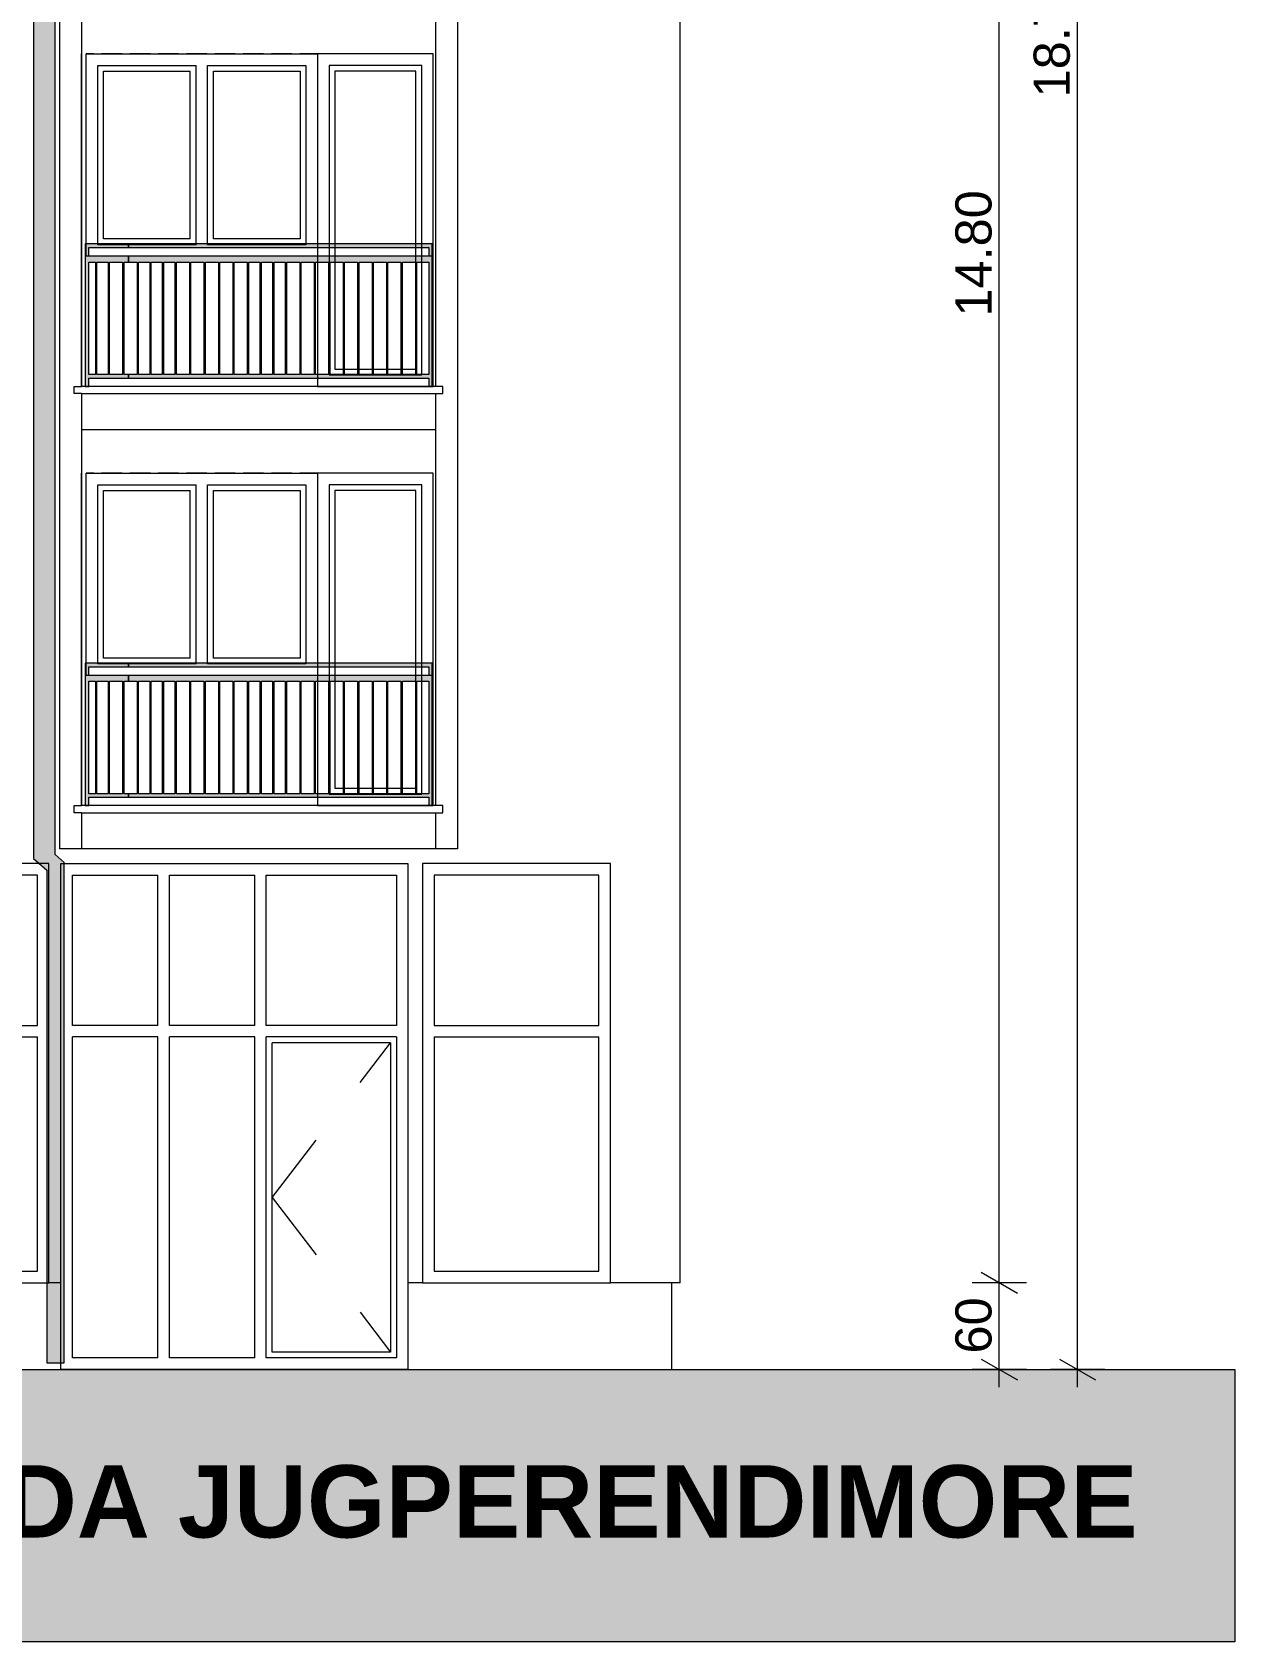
# Model space of a CAD drawing. Header units: millimetres. Extents: x 2791058 to 2855058, y -67651 to -18651.
# Drawn here: x 2831886 to 2840202, y -41406 to -30272 of the extents above; entities that cross this region are included whole.
import ezdxf

# ---------------------------------------------------------------- set-up
doc = ezdxf.new("R2010")
doc.units = ezdxf.units.MM
doc.header["$MEASUREMENT"] = 0
doc.linetypes.add('Hidden Line', pattern=[195.611112, 141.111112, -54.5])
doc.linetypes.add('thk_line_type', pattern=[1000, 500, -500])
for name, color, linetype, lineweight in [('2D Drafting - General_Pen_No__1', 7, 'Continuous', 0), ('Annotation - Text_Pen_No__1', 7, 'Continuous', 0), ('Dimensioning - General_Pen_No__1', 7, 'Continuous', 0), ('Exterior walls_Pen_No__1', 7, 'Continuous', 0), ('Lines_Pen_No__20', 1, 'Continuous', 0), ('Lines_Pen_No__60', 230, 'Continuous', 0), ('Shell - Roof_Pen_No__21', 7, 'Continuous', 0)]:
    doc.layers.add(name, color=color, linetype=linetype, lineweight=lineweight)
doc.layers.add('2D Drafting - General_Pen_No__61', color=7, linetype='Continuous', lineweight=0, true_color=0x6a6a6a)
doc.layers.add('Structural - Bearing_Pen_No__61', color=7, linetype='Continuous', lineweight=0, true_color=0x6a6a6a)
doc.layers.add('Dimensioning - General', color=7, linetype='Continuous')
doc.layers.add('Exterior walls', color=7, linetype='Continuous')
doc.styles.add('GENERATED_STYLE_1', font='')
doc.styles.add('GENERATED_STYLE_3', font='')
doc.styles.get('GENERATED_STYLE_1').set_extended_font_data('Arial')
doc.styles.get('GENERATED_STYLE_3').set_extended_font_data('Arial', bold=True)
doc.dimstyles.new('GENERATED_STYLE__1', dxfattribs={"dimtxt": 250, "dimasz": 190, "dimexe": 0.18, "dimexo": 3, "dimgap": 0.09, "dimtad": 1, "dimlfac": 0.001, "dimzin": 0, "dimdsep": 46, "dimtxsty": 'GENERATED_STYLE_1', "dimblk": 'ARROWHEAD_2', "dimblk1": 'ARROWHEAD_2', "dimblk2": 'ARROWHEAD_2', "dimcen": 0.09, "dimclrd": 7, "dimclre": 7, "dimclrt": 7, "dimadec": 0, "dimazin": 0, "dimtfac": 1, "dimtdec": 4, "dimtmove": 0, "dimatfit": 3, "dimfxl": 1, "dimtolj": 1, "dimtzin": 0, "dimarcsym": 0})

# ---------------------------------------------------------------- blocks, each defined once
blk = doc.blocks.new('Wall_4', base_point=(2831970, -24372))
at = {"layer": 'Exterior walls', "linetype": 'Continuous', "lineweight": 0}
blk.add_hatch(color=255, dxfattribs=at).paths.add_polyline_path([(2831895, -24372), (2831895, -35987), (2832045, -35960), (2832045, -24372)])
at = {"layer": 'Exterior walls_Pen_No__1', "color": 7, "linetype": 'Continuous', "lineweight": 0, "flags": 128}
for points in [[(2831895, -24372), (2831895, -35987)], [(2832045, -24372), (2831895, -24372)], [(2832045, -35960), (2832045, -24372)]]:
    blk.add_lwpolyline(points, dxfattribs=at)
blk = doc.blocks.new('*D23', base_point=(2247654, -76425))
at = {"layer": 'Dimensioning - General_Pen_No__1', "color": 7, "linetype": 'Continuous', "lineweight": 0}
for p, q in [((2838448, -38850), (2838698, -38994)), ((2838761, -38922), (2838386, -38922)), ((2838573, -39522), (2838573, -38922)), ((2838761, -39522), (2838386, -39522)), ((2838448, -39450), (2838698, -39594)), ((2838573, -39644), (2838573, -39522))]:
    blk.add_line(p, q, dxfattribs=at)
at = {"layer": 'Dimensioning - General_Pen_No__1', "color": 7, "lineweight": 0, "insert": (2838523, -39412), "char_height": 250, "attachment_point": 7, "rotation": 90, "style": 'GENERATED_STYLE_1'}
blk.add_mtext('\\A1;{\\pql;\\fArial|b0|i0|c0|p34;60}', dxfattribs=at)
blk = doc.blocks.new('ARROWHEAD_2')
at = {"color": 0, "linetype": 'Continuous', "lineweight": 0}
for p, q in [((-0.378, -0.655), (0.378, 0.655)), ((0, 0), (-1, 0))]:
    blk.add_line(p, q, dxfattribs=at)
blk = doc.blocks.new('*D24', base_point=(2247654, -76425))
at = {"layer": 'Dimensioning - General_Pen_No__1', "color": 7, "linetype": 'Continuous', "lineweight": 0}
for p, q in [((2838448, -24250), (2838698, -24394)), ((2838761, -24322), (2838386, -24322)), ((2838573, -38922), (2838573, -24322)), ((2838448, -38850), (2838698, -38994)), ((2838761, -38922), (2838386, -38922))]:
    blk.add_line(p, q, dxfattribs=at)
at = {"layer": 'Dimensioning - General_Pen_No__1', "color": 7, "lineweight": 0, "char_height": 250, "attachment_point": 7, "rotation": 90, "style": 'GENERATED_STYLE_1'}
for s, insert in [('\\A1;{\\pql;\\fArial|b0|i0|c0|p34;50}', (2838523, -24774)), ('\\A1;{\\pql;\\fArial|b0|i0|c0|p34;14.80}', (2838523, -32239))]:
    blk.add_mtext(s, dxfattribs=dict(at, insert=insert))
blk = doc.blocks.new('*D27', base_point=(2247654, -76425))
at = {"layer": 'Dimensioning - General_Pen_No__1', "color": 7, "linetype": 'Continuous', "lineweight": 0}
for p, q in [((2839239, -21142), (2838989, -20997)), ((2839114, -21070), (2839114, -20947)), ((2839302, -21070), (2838927, -21070)), ((2839114, -39522), (2839114, -21070)), ((2839302, -39522), (2838927, -39522)), ((2838989, -39450), (2839239, -39594)), ((2839114, -39644), (2839114, -39522))]:
    blk.add_line(p, q, dxfattribs=at)
at = {"layer": 'Dimensioning - General_Pen_No__1', "color": 7, "lineweight": 0, "insert": (2839064, -30723), "char_height": 250, "attachment_point": 7, "rotation": 90, "style": 'GENERATED_STYLE_1'}
blk.add_mtext('\\A1;{\\pql;\\fArial|b0|i0|c0|p34;18.70}', dxfattribs=at)
blk = doc.blocks.new('Wall_11', base_point=(2832047, -39476))
at = {"layer": 'Exterior walls', "linetype": 'Continuous', "lineweight": 0}
blk.add_hatch(color=255, dxfattribs=at).paths.add_polyline_path([(2832107, -39476), (2832107, -36016), (2831987, -36069), (2831987, -39476)])
at = {"layer": 'Exterior walls_Pen_No__1', "color": 7, "linetype": 'Continuous', "lineweight": 0, "flags": 128}
for points in [[(2831987, -36069), (2831987, -39476)], [(2832107, -39476), (2832107, -36016)], [(2831987, -39476), (2832107, -39476)]]:
    blk.add_lwpolyline(points, dxfattribs=at)
blk = doc.blocks.new('Wall_12', base_point=(2832047, -36043))
at = {"layer": 'Exterior walls', "linetype": 'Continuous', "lineweight": 0}
blk.add_hatch(color=255, dxfattribs=at).paths.add_polyline_path([(2832107, -36016), (2832045, -35960), (2831895, -35987), (2831987, -36069)])
at = {"layer": 'Exterior walls_Pen_No__1', "color": 7, "linetype": 'Continuous', "lineweight": 0, "flags": 128}
for points in [[(2832107, -36016), (2832045, -35960)], [(2831895, -35987), (2831987, -36069)]]:
    blk.add_lwpolyline(points, dxfattribs=at)

msp = doc.modelspace()

# ---------------------------------------------------------------- hatches: boundary and pattern name
at = {"layer": '2D Drafting - General_Pen_No__61', "linetype": 'Continuous', "lineweight": 0, "true_color": 0x6a6a6a}
msp.add_hatch(color=251, dxfattribs=at).paths.add_polyline_path([(2799992.964, -39522.015), (2840201.628, -39522.015), (2840201.628, -41406.171), (2799992.964, -41406.171)])
at = {"layer": 'Structural - Bearing_Pen_No__61', "linetype": 'Continuous', "lineweight": 0, "true_color": 0x6a6a6a}
h = msp.add_hatch(color=251, dxfattribs=at)
h.paths.add_polyline_path([(2832252.754, -31736.789), (2832252.754, -32722.015), (2832276.754, -32722.015), (2832276.754, -32664.515), (2832552.754, -32664.515), (2832552.754, -32639.515), (2832520.754, -32639.515), (2832520.754, -31862.015), (2832552.754, -31862.015), (2832552.754, -31822.015), (2832276.754, -31822.015), (2832276.754, -31762.015), (2832552.754, -31762.015), (2832552.754, -31736.789), (2832276.754, -31736.789)])
h.paths.add_polyline_path([(2832276.754, -31862.015), (2832323.254, -31862.015), (2832323.254, -32639.515), (2832276.754, -32639.515)], flags=0)
h.paths.add_polyline_path([(2832333.254, -31862.015), (2832410.754, -31862.015), (2832410.753, -32639.515), (2832333.254, -32639.515)], flags=0)
h.paths.add_polyline_path([(2832420.754, -31862.015), (2832510.754, -31862.015), (2832510.754, -32639.515), (2832420.754, -32639.515)], flags=0)
h = msp.add_hatch(color=251, dxfattribs=at)
h.paths.add_polyline_path([(2832552.754, -32664.515), (2834628.754, -32664.515), (2834628.754, -32722.015), (2834652.754, -32722.015), (2834652.754, -31736.789), (2834628.754, -31736.789), (2832552.754, -31736.789), (2832552.754, -31762.015), (2834628.754, -31762.015), (2834628.754, -31822.015), (2832552.754, -31822.015), (2832552.754, -31862.015), (2832610.754, -31862.015), (2832610.754, -32639.515), (2832552.754, -32639.515)])
h.paths.add_polyline_path([(2832620.754, -32639.515), (2832620.754, -31862.015), (2832698.254, -31862.015), (2832698.254, -32639.515)], flags=0)
h.paths.add_polyline_path([(2832785.754, -32639.515), (2832708.254, -32639.515), (2832708.254, -31862.015), (2832785.754, -31862.015)], flags=0)
h.paths.add_polyline_path([(2832795.754, -31862.015), (2832873.254, -31862.015), (2832873.253, -32639.515), (2832795.754, -32639.515)], flags=0)
h.paths.add_polyline_path([(2832973.254, -32639.515), (2832883.254, -32639.515), (2832883.254, -31862.015), (2832973.254, -31862.015)], flags=0)
h.paths.add_polyline_path([(2832983.254, -32639.515), (2832983.254, -31862.015), (2833073.254, -31862.015), (2833073.254, -32639.515)], flags=0)
h.paths.add_polyline_path([(2833083.254, -31862.015), (2833173.254, -31862.015), (2833173.254, -32639.515), (2833083.254, -32639.515)], flags=0)
h.paths.add_polyline_path([(2833183.254, -31862.015), (2833273.254, -31862.015), (2833273.254, -32639.515), (2833183.254, -32639.515)], flags=0)
h.paths.add_polyline_path([(2833283.254, -32639.515), (2833283.254, -31862.015), (2833373.254, -31862.015), (2833373.254, -32639.515)], flags=0)
h.paths.add_polyline_path([(2833460.754, -32639.515), (2833383.254, -32639.515), (2833383.254, -31862.015), (2833460.754, -31862.015)], flags=0)
h.paths.add_polyline_path([(2833470.754, -31862.015), (2833548.254, -31862.015), (2833548.254, -32639.515), (2833470.754, -32639.515)], flags=0)
h.paths.add_polyline_path([(2833558.254, -31862.015), (2833635.754, -31862.015), (2833635.754, -32639.515), (2833558.254, -32639.515)], flags=0)
h.paths.add_polyline_path([(2833645.754, -32639.515), (2833645.754, -31862.015), (2833735.754, -31862.015), (2833735.754, -32639.515)], flags=0)
h.paths.add_polyline_path([(2833835.754, -32639.515), (2833745.754, -32639.515), (2833745.754, -31862.015), (2833835.754, -31862.015)], flags=0)
h.paths.add_polyline_path([(2833935.754, -32639.515), (2833845.754, -32639.515), (2833845.754, -31862.015), (2833935.754, -31862.015)], flags=0)
h.paths.add_polyline_path([(2833945.754, -32639.515), (2833945.754, -31862.015), (2834035.754, -31862.015), (2834035.754, -32639.515)], flags=0)
h.paths.add_polyline_path([(2834045.754, -32639.515), (2834045.754, -31862.015), (2834135.754, -31862.015), (2834135.754, -32639.515)], flags=0)
h.paths.add_polyline_path([(2834145.754, -31862.015), (2834235.754, -31862.015), (2834235.754, -32639.515), (2834145.754, -32639.515)], flags=0)
h.paths.add_polyline_path([(2834245.754, -32639.515), (2834245.754, -31862.015), (2834335.754, -31862.015), (2834335.754, -32639.515)], flags=0)
h.paths.add_polyline_path([(2834345.754, -31862.015), (2834435.754, -31862.015), (2834435.754, -32639.515), (2834345.754, -32639.515)], flags=0)
h.paths.add_polyline_path([(2834445.754, -32639.515), (2834445.754, -31862.015), (2834535.754, -31862.015), (2834535.754, -32639.515)], flags=0)
h.paths.add_polyline_path([(2834545.754, -31862.015), (2834628.754, -31862.015), (2834628.754, -32639.515), (2834545.754, -32639.515)], flags=0)
h = msp.add_hatch(color=251, dxfattribs=at)
h.paths.add_polyline_path([(2832252.754, -34636.789), (2832252.754, -35622.015), (2832276.754, -35622.015), (2832276.754, -35564.515), (2832552.754, -35564.515), (2832552.754, -35539.515), (2832520.754, -35539.515), (2832520.754, -34762.015), (2832552.754, -34762.015), (2832552.754, -34722.015), (2832276.754, -34722.015), (2832276.754, -34662.015), (2832552.754, -34662.015), (2832552.754, -34636.789), (2832276.754, -34636.789)])
h.paths.add_polyline_path([(2832276.754, -34762.015), (2832323.254, -34762.015), (2832323.254, -35539.515), (2832276.754, -35539.515)], flags=0)
h.paths.add_polyline_path([(2832333.254, -34762.015), (2832410.754, -34762.015), (2832410.753, -35539.515), (2832333.254, -35539.515)], flags=0)
h.paths.add_polyline_path([(2832420.754, -34762.015), (2832510.754, -34762.015), (2832510.754, -35539.515), (2832420.754, -35539.515)], flags=0)
h = msp.add_hatch(color=251, dxfattribs=at)
h.paths.add_polyline_path([(2832552.754, -35564.515), (2834628.754, -35564.515), (2834628.754, -35622.015), (2834652.754, -35622.015), (2834652.754, -34636.789), (2834628.754, -34636.789), (2832552.754, -34636.789), (2832552.754, -34662.015), (2834628.754, -34662.015), (2834628.754, -34722.015), (2832552.754, -34722.015), (2832552.754, -34762.015), (2832610.754, -34762.015), (2832610.754, -35539.515), (2832552.754, -35539.515)])
h.paths.add_polyline_path([(2832620.754, -35539.515), (2832620.754, -34762.015), (2832698.254, -34762.015), (2832698.254, -35539.515)], flags=0)
h.paths.add_polyline_path([(2832785.754, -35539.515), (2832708.254, -35539.515), (2832708.254, -34762.015), (2832785.754, -34762.015)], flags=0)
h.paths.add_polyline_path([(2832795.754, -34762.015), (2832873.254, -34762.015), (2832873.253, -35539.515), (2832795.754, -35539.515)], flags=0)
h.paths.add_polyline_path([(2832973.254, -35539.515), (2832883.254, -35539.515), (2832883.254, -34762.015), (2832973.254, -34762.015)], flags=0)
h.paths.add_polyline_path([(2832983.254, -35539.515), (2832983.254, -34762.015), (2833073.254, -34762.015), (2833073.254, -35539.515)], flags=0)
h.paths.add_polyline_path([(2833083.254, -34762.015), (2833173.254, -34762.015), (2833173.254, -35539.515), (2833083.254, -35539.515)], flags=0)
h.paths.add_polyline_path([(2833183.254, -34762.015), (2833273.254, -34762.015), (2833273.254, -35539.515), (2833183.254, -35539.515)], flags=0)
h.paths.add_polyline_path([(2833283.254, -35539.515), (2833283.254, -34762.015), (2833373.254, -34762.015), (2833373.254, -35539.515)], flags=0)
h.paths.add_polyline_path([(2833460.754, -35539.515), (2833383.254, -35539.515), (2833383.254, -34762.015), (2833460.754, -34762.015)], flags=0)
h.paths.add_polyline_path([(2833470.754, -34762.015), (2833548.254, -34762.015), (2833548.254, -35539.515), (2833470.754, -35539.515)], flags=0)
h.paths.add_polyline_path([(2833558.254, -34762.015), (2833635.754, -34762.015), (2833635.754, -35539.515), (2833558.254, -35539.515)], flags=0)
h.paths.add_polyline_path([(2833645.754, -35539.515), (2833645.754, -34762.015), (2833735.754, -34762.015), (2833735.754, -35539.515)], flags=0)
h.paths.add_polyline_path([(2833835.754, -35539.515), (2833745.754, -35539.515), (2833745.754, -34762.015), (2833835.754, -34762.015)], flags=0)
h.paths.add_polyline_path([(2833935.754, -35539.515), (2833845.754, -35539.515), (2833845.754, -34762.015), (2833935.754, -34762.015)], flags=0)
h.paths.add_polyline_path([(2833945.754, -35539.515), (2833945.754, -34762.015), (2834035.754, -34762.015), (2834035.754, -35539.515)], flags=0)
h.paths.add_polyline_path([(2834045.754, -35539.515), (2834045.754, -34762.015), (2834135.754, -34762.015), (2834135.754, -35539.515)], flags=0)
h.paths.add_polyline_path([(2834145.754, -34762.015), (2834235.754, -34762.015), (2834235.754, -35539.515), (2834145.754, -35539.515)], flags=0)
h.paths.add_polyline_path([(2834245.754, -35539.515), (2834245.754, -34762.015), (2834335.754, -34762.015), (2834335.754, -35539.515)], flags=0)
h.paths.add_polyline_path([(2834345.754, -34762.015), (2834435.754, -34762.015), (2834435.754, -35539.515), (2834345.754, -35539.515)], flags=0)
h.paths.add_polyline_path([(2834445.754, -35539.515), (2834445.754, -34762.015), (2834535.754, -34762.015), (2834535.754, -35539.515)], flags=0)
h.paths.add_polyline_path([(2834545.754, -34762.015), (2834628.754, -34762.015), (2834628.754, -35539.515), (2834545.754, -35539.515)], flags=0)

# ---------------------------------------------------------------- linework, layer by layer
at = {"layer": '2D Drafting - General_Pen_No__1', "color": 7, "linetype": 'Continuous', "lineweight": 0, "flags": 128}
msp.add_lwpolyline([(2799992.964, -39522.015), (2840201.628, -39522.015), (2840201.628, -41406.171), (2799992.964, -41406.171)], close=True, dxfattribs=at)
at = {"layer": 'Lines_Pen_No__20', "color": 1, "linetype": 'Hidden Line', "lineweight": 0}
for p, q in [((2832259.099, -30562.015), (2832259.099, -30422.015)), ((2834659.099, -30422.015), (2832259.099, -30422.015)), ((2834659.099, -30562.015), (2834659.099, -30422.015)), ((2832259.099, -33462.015), (2832259.099, -33322.015)), ((2834659.099, -33322.015), (2832259.099, -33322.015)), ((2834659.099, -33462.015), (2834659.099, -33322.015))]:
    msp.add_line(p, q, dxfattribs=at)
at = {"layer": 'Lines_Pen_No__20', "color": 1, "linetype": 'Continuous', "lineweight": 0}
for p, q in [((2833019.099, -31742.015), (2833019.099, -30502.015)), ((2833099.099, -31742.015), (2833099.099, -30502.015)), ((2832979.099, -31702.015), (2832979.099, -30542.015)), ((2833139.099, -31702.015), (2833139.099, -30542.015)), ((2833019.099, -34642.015), (2833019.099, -33402.015)), ((2833099.099, -34642.015), (2833099.099, -33402.015)), ((2832979.099, -34602.015), (2832979.099, -33442.015)), ((2833139.099, -34602.015), (2833139.099, -33442.015)), ((2831091.585, -37142.015), (2831921.585, -37142.015)), ((2834664.399, -37142.015), (2835804.399, -37142.015)), ((2831091.585, -37222.015), (2831921.585, -37222.015)), ((2834664.399, -37222.015), (2835804.399, -37222.015))]:
    msp.add_line(p, q, dxfattribs=at)
for points in [[(2832259.099, -30422.015), (2833859.099, -30422.015), (2833859.099, -31822.015), (2832259.099, -31822.015)], [(2833859.099, -32722.015), (2834659.099, -32722.015), (2834659.099, -30422.015), (2833859.099, -30422.015)], [(2833939.099, -32642.015), (2834579.099, -32642.015), (2834579.099, -30502.015), (2833939.099, -30502.015)], [(2833979.099, -32602.015), (2834539.099, -32602.015), (2834539.099, -30542.015), (2833979.099, -30542.015)], [(2832259.099, -33322.015), (2833859.099, -33322.015), (2833859.099, -34722.015), (2832259.099, -34722.015)], [(2833859.099, -35622.015), (2834659.099, -35622.015), (2834659.099, -33322.015), (2833859.099, -33322.015)], [(2833939.099, -35542.015), (2834579.099, -35542.015), (2834579.099, -33402.015), (2833939.099, -33402.015)], [(2833979.099, -35502.015), (2834539.099, -35502.015), (2834539.099, -33442.015), (2833979.099, -33442.015)], [(2830101.585, -38922.015), (2832001.585, -38922.015), (2832001.585, -36022.015), (2830101.585, -36022.015)], [(2834584.399, -38922.015), (2835884.399, -38922.015), (2835884.399, -36022.015), (2834584.399, -36022.015)]]:
    msp.add_lwpolyline(points, close=True, dxfattribs=at)
for points in [[(2833019.099, -31742.015), (2832339.099, -31742.015), (2832339.099, -30502.015), (2833019.099, -30502.015)], [(2833099.099, -30502.015), (2833779.099, -30502.015), (2833779.099, -31742.015), (2833099.099, -31742.015)], [(2832979.099, -31702.015), (2832379.099, -31702.015), (2832379.099, -30542.015), (2832979.099, -30542.015)], [(2833139.099, -30542.015), (2833739.099, -30542.015), (2833739.099, -31702.015), (2833139.099, -31702.015)], [(2833019.099, -34642.015), (2832339.099, -34642.015), (2832339.099, -33402.015), (2833019.099, -33402.015)], [(2833099.099, -33402.015), (2833779.099, -33402.015), (2833779.099, -34642.015), (2833099.099, -34642.015)], [(2832979.099, -34602.015), (2832379.099, -34602.015), (2832379.099, -33442.015), (2832979.099, -33442.015)], [(2833139.099, -33442.015), (2833739.099, -33442.015), (2833739.099, -34602.015), (2833139.099, -34602.015)], [(2831921.585, -37142.015), (2831921.585, -36102.015), (2831091.585, -36102.015)], [(2835804.399, -37142.015), (2835804.399, -36102.015), (2834664.399, -36102.015), (2834664.399, -37142.015)], [(2831091.585, -38842.015), (2831921.585, -38842.015), (2831921.585, -37222.015)], [(2834664.399, -37222.015), (2834664.399, -38842.015), (2835804.399, -38842.015), (2835804.399, -37222.015)]]:
    msp.add_lwpolyline(points, dxfattribs=at)
at = {"layer": 'Lines_Pen_No__60', "color": 230, "linetype": 'Continuous', "lineweight": 0}
for p, q in [((2832754.399, -37142.015), (2832754.399, -36102.015)), ((2832834.399, -37142.015), (2832834.399, -36102.015)), ((2833424.399, -37142.015), (2833424.399, -36102.015)), ((2833504.399, -37142.015), (2833504.399, -36102.015)), ((2832754.399, -37142.015), (2832164.399, -37142.015)), ((2833424.399, -37142.015), (2832834.399, -37142.015)), ((2834404.399, -37142.015), (2833504.399, -37142.015)), ((2832754.399, -37222.015), (2832164.399, -37222.015)), ((2832754.399, -39442.015), (2832754.399, -37222.015)), ((2833424.399, -37222.015), (2832834.399, -37222.015)), ((2832834.399, -39442.015), (2832834.399, -37222.015)), ((2833424.399, -39442.015), (2833424.399, -37222.015)), ((2834404.399, -37222.015), (2833504.399, -37222.015)), ((2833504.399, -39442.015), (2833504.399, -37222.015)), ((2833544.399, -39402.015), (2833544.399, -37262.015)), ((2834364.399, -37262.015), (2833544.399, -37262.015))]:
    msp.add_line(p, q, dxfattribs=at)
at = {"layer": 'Lines_Pen_No__60', "color": 230, "linetype": 'thk_line_type', "lineweight": 0}
for q in [(2834364.399, -37262.015), (2834364.399, -39402.015)]:
    msp.add_line((2833544.399, -38332.015), q, dxfattribs=at)
at = {"layer": 'Lines_Pen_No__60', "color": 230, "linetype": 'Continuous', "lineweight": 0}
msp.add_lwpolyline([(2834484.399, -39522.015), (2832084.399, -39522.015), (2832084.399, -36022.015), (2834484.399, -36022.015)], close=True, dxfattribs=at)
for points in [[(2832164.399, -37142.015), (2832164.399, -36102.015), (2832754.399, -36102.015)], [(2832834.399, -36102.015), (2833424.399, -36102.015)], [(2833504.399, -36102.015), (2834404.399, -36102.015), (2834404.399, -37142.015)], [(2832754.399, -39442.015), (2832164.399, -39442.015), (2832164.399, -37222.015)], [(2834404.399, -37222.015), (2834404.399, -39442.015), (2833504.399, -39442.015)], [(2834364.399, -37262.015), (2834364.399, -39402.015), (2833544.399, -39402.015)], [(2833424.399, -39442.015), (2832834.399, -39442.015)]]:
    msp.add_lwpolyline(points, dxfattribs=at)
at = {"layer": 'Shell - Roof_Pen_No__21', "color": 7, "linetype": 'Continuous', "lineweight": 0}
for p, q in [((2832075.754, -24372.015), (2832075.754, -35922.015)), ((2834825.754, -24372.015), (2834825.754, -35922.015)), ((2836365.754, -38922.015), (2836365.754, -24372.015)), ((2832225.754, -29872.015), (2832225.754, -32722.015)), ((2834675.754, -29872.015), (2834675.754, -32722.015)), ((2832225.754, -32722.015), (2832225.754, -30422.015)), ((2834645.754, -31822.015), (2833045.754, -31822.015)), ((2832175.754, -32772.015), (2832175.754, -32722.015)), ((2832175.754, -32722.015), (2832225.754, -32722.015)), ((2834675.754, -32722.015), (2832225.754, -32722.015)), ((2834725.754, -32722.015), (2834675.754, -32722.015)), ((2834725.754, -32772.015), (2834725.754, -32722.015)), ((2832225.754, -32772.015), (2832175.754, -32772.015)), ((2832225.754, -32772.015), (2832225.754, -33022.015)), ((2832225.754, -32772.015), (2834675.754, -32772.015)), ((2832225.754, -32772.015), (2832225.754, -35622.015)), ((2834675.754, -32772.015), (2834675.754, -33022.015)), ((2834675.754, -32772.015), (2834725.754, -32772.015)), ((2834675.754, -32772.015), (2834675.754, -35622.015)), ((2834675.754, -33022.015), (2832225.754, -33022.015)), ((2832225.754, -35622.015), (2832225.754, -33322.015)), ((2834645.754, -34722.015), (2833045.754, -34722.015)), ((2832175.754, -35672.015), (2832175.754, -35622.015)), ((2832175.754, -35622.015), (2832225.754, -35622.015)), ((2834675.754, -35622.015), (2832225.754, -35622.015)), ((2834725.754, -35622.015), (2834675.754, -35622.015)), ((2834725.754, -35672.015), (2834725.754, -35622.015)), ((2832225.754, -35672.015), (2832175.754, -35672.015)), ((2832225.754, -35672.015), (2832225.754, -35922.015)), ((2832225.754, -35672.015), (2834675.754, -35672.015)), ((2832225.754, -35672.015), (2832225.754, -35922.015)), ((2834675.754, -35672.015), (2834675.754, -35922.015)), ((2834675.754, -35672.015), (2834725.754, -35672.015)), ((2834675.754, -35672.015), (2834675.754, -35922.015)), ((2834825.754, -35922.015), (2832075.754, -35922.015)), ((2835884.399, -36022.015), (2834584.399, -36022.015)), ((2834584.399, -36022.015), (2834584.399, -38922.015)), ((2835884.399, -38922.015), (2835884.399, -36022.015)), ((2832084.399, -38922.015), (2832001.585, -38922.015)), ((2834584.399, -38922.015), (2834484.399, -38922.015)), ((2834584.399, -38922.015), (2835884.399, -38922.015)), ((2836275.754, -38922.015), (2835884.399, -38922.015)), ((2836305.754, -38922.015), (2836225.754, -38922.015)), ((2836305.754, -38922.015), (2836305.754, -39522.015)), ((2836365.754, -38922.015), (2836305.754, -38922.015)), ((2822467.109, -39522.015), (2836275.754, -39522.015))]:
    msp.add_line(p, q, dxfattribs=at)
at = {"layer": 'Structural - Bearing_Pen_No__61', "color": 251, "linetype": 'Continuous', "lineweight": 0, "true_color": 0x6a6a6a, "flags": 128}
for points in [[(2832252.754, -31736.789), (2832252.754, -32722.015), (2832276.754, -32722.015), (2832276.754, -32664.515), (2832552.754, -32664.515), (2832552.754, -32639.515), (2832520.754, -32639.515), (2832520.754, -31862.015), (2832552.754, -31862.015), (2832552.754, -31822.015), (2832276.754, -31822.015), (2832276.754, -31762.015), (2832552.754, -31762.015), (2832552.754, -31736.789), (2832276.754, -31736.789)], [(2832552.754, -32664.515), (2834628.754, -32664.515), (2834628.754, -32722.015), (2834652.754, -32722.015), (2834652.754, -31736.789), (2834628.754, -31736.789), (2832552.754, -31736.789), (2832552.754, -31762.015), (2834628.754, -31762.015), (2834628.754, -31822.015), (2832552.754, -31822.015), (2832552.754, -31862.015), (2832610.754, -31862.015), (2832610.754, -32639.515), (2832552.754, -32639.515)], [(2832276.754, -31862.015), (2832323.254, -31862.015), (2832323.254, -32639.515), (2832276.754, -32639.515)], [(2832333.254, -31862.015), (2832410.754, -31862.015), (2832410.753, -32639.515), (2832333.254, -32639.515)], [(2832420.754, -31862.015), (2832510.754, -31862.015), (2832510.754, -32639.515), (2832420.754, -32639.515)], [(2832620.754, -32639.515), (2832620.754, -31862.015), (2832698.254, -31862.015), (2832698.254, -32639.515)], [(2832785.754, -32639.515), (2832708.254, -32639.515), (2832708.254, -31862.015), (2832785.754, -31862.015)], [(2832795.754, -31862.015), (2832873.254, -31862.015), (2832873.253, -32639.515), (2832795.754, -32639.515)], [(2832973.254, -32639.515), (2832883.254, -32639.515), (2832883.254, -31862.015), (2832973.254, -31862.015)], [(2832983.254, -32639.515), (2832983.254, -31862.015), (2833073.254, -31862.015), (2833073.254, -32639.515)], [(2833083.254, -31862.015), (2833173.254, -31862.015), (2833173.254, -32639.515), (2833083.254, -32639.515)], [(2833183.254, -31862.015), (2833273.254, -31862.015), (2833273.254, -32639.515), (2833183.254, -32639.515)], [(2833283.254, -32639.515), (2833283.254, -31862.015), (2833373.254, -31862.015), (2833373.254, -32639.515)], [(2833460.754, -32639.515), (2833383.254, -32639.515), (2833383.254, -31862.015), (2833460.754, -31862.015)], [(2833470.754, -31862.015), (2833548.254, -31862.015), (2833548.254, -32639.515), (2833470.754, -32639.515)], [(2833558.254, -31862.015), (2833635.754, -31862.015), (2833635.754, -32639.515), (2833558.254, -32639.515)], [(2833645.754, -32639.515), (2833645.754, -31862.015), (2833735.754, -31862.015), (2833735.754, -32639.515)], [(2833835.754, -32639.515), (2833745.754, -32639.515), (2833745.754, -31862.015), (2833835.754, -31862.015)], [(2833935.754, -32639.515), (2833845.754, -32639.515), (2833845.754, -31862.015), (2833935.754, -31862.015)], [(2833945.754, -32639.515), (2833945.754, -31862.015), (2834035.754, -31862.015), (2834035.754, -32639.515)], [(2834045.754, -32639.515), (2834045.754, -31862.015), (2834135.754, -31862.015), (2834135.754, -32639.515)], [(2834145.754, -31862.015), (2834235.754, -31862.015), (2834235.754, -32639.515), (2834145.754, -32639.515)], [(2834245.754, -32639.515), (2834245.754, -31862.015), (2834335.754, -31862.015), (2834335.754, -32639.515)], [(2834345.754, -31862.015), (2834435.754, -31862.015), (2834435.754, -32639.515), (2834345.754, -32639.515)], [(2834445.754, -32639.515), (2834445.754, -31862.015), (2834535.754, -31862.015), (2834535.754, -32639.515)], [(2834545.754, -31862.015), (2834628.754, -31862.015), (2834628.754, -32639.515), (2834545.754, -32639.515)], [(2832252.754, -34636.789), (2832252.754, -35622.015), (2832276.754, -35622.015), (2832276.754, -35564.515), (2832552.754, -35564.515), (2832552.754, -35539.515), (2832520.754, -35539.515), (2832520.754, -34762.015), (2832552.754, -34762.015), (2832552.754, -34722.015), (2832276.754, -34722.015), (2832276.754, -34662.015), (2832552.754, -34662.015), (2832552.754, -34636.789), (2832276.754, -34636.789)], [(2832552.754, -35564.515), (2834628.754, -35564.515), (2834628.754, -35622.015), (2834652.754, -35622.015), (2834652.754, -34636.789), (2834628.754, -34636.789), (2832552.754, -34636.789), (2832552.754, -34662.015), (2834628.754, -34662.015), (2834628.754, -34722.015), (2832552.754, -34722.015), (2832552.754, -34762.015), (2832610.754, -34762.015), (2832610.754, -35539.515), (2832552.754, -35539.515)], [(2832276.754, -34762.015), (2832323.254, -34762.015), (2832323.254, -35539.515), (2832276.754, -35539.515)], [(2832333.254, -34762.015), (2832410.754, -34762.015), (2832410.753, -35539.515), (2832333.254, -35539.515)], [(2832420.754, -34762.015), (2832510.754, -34762.015), (2832510.754, -35539.515), (2832420.754, -35539.515)], [(2832620.754, -35539.515), (2832620.754, -34762.015), (2832698.254, -34762.015), (2832698.254, -35539.515)], [(2832785.754, -35539.515), (2832708.254, -35539.515), (2832708.254, -34762.015), (2832785.754, -34762.015)], [(2832795.754, -34762.015), (2832873.254, -34762.015), (2832873.253, -35539.515), (2832795.754, -35539.515)], [(2832973.254, -35539.515), (2832883.254, -35539.515), (2832883.254, -34762.015), (2832973.254, -34762.015)], [(2832983.254, -35539.515), (2832983.254, -34762.015), (2833073.254, -34762.015), (2833073.254, -35539.515)], [(2833083.254, -34762.015), (2833173.254, -34762.015), (2833173.254, -35539.515), (2833083.254, -35539.515)], [(2833183.254, -34762.015), (2833273.254, -34762.015), (2833273.254, -35539.515), (2833183.254, -35539.515)], [(2833283.254, -35539.515), (2833283.254, -34762.015), (2833373.254, -34762.015), (2833373.254, -35539.515)], [(2833460.754, -35539.515), (2833383.254, -35539.515), (2833383.254, -34762.015), (2833460.754, -34762.015)], [(2833470.754, -34762.015), (2833548.254, -34762.015), (2833548.254, -35539.515), (2833470.754, -35539.515)], [(2833558.254, -34762.015), (2833635.754, -34762.015), (2833635.754, -35539.515), (2833558.254, -35539.515)], [(2833645.754, -35539.515), (2833645.754, -34762.015), (2833735.754, -34762.015), (2833735.754, -35539.515)], [(2833835.754, -35539.515), (2833745.754, -35539.515), (2833745.754, -34762.015), (2833835.754, -34762.015)], [(2833935.754, -35539.515), (2833845.754, -35539.515), (2833845.754, -34762.015), (2833935.754, -34762.015)], [(2833945.754, -35539.515), (2833945.754, -34762.015), (2834035.754, -34762.015), (2834035.754, -35539.515)], [(2834045.754, -35539.515), (2834045.754, -34762.015), (2834135.754, -34762.015), (2834135.754, -35539.515)], [(2834145.754, -34762.015), (2834235.754, -34762.015), (2834235.754, -35539.515), (2834145.754, -35539.515)], [(2834245.754, -35539.515), (2834245.754, -34762.015), (2834335.754, -34762.015), (2834335.754, -35539.515)], [(2834345.754, -34762.015), (2834435.754, -34762.015), (2834435.754, -35539.515), (2834345.754, -35539.515)], [(2834445.754, -35539.515), (2834445.754, -34762.015), (2834535.754, -34762.015), (2834535.754, -35539.515)], [(2834545.754, -34762.015), (2834628.754, -34762.015), (2834628.754, -35539.515), (2834545.754, -35539.515)]]:
    msp.add_lwpolyline(points, close=True, dxfattribs=at)

# ---------------------------------------------------------------- block references
at = {"layer": 'Exterior walls', "color": 7, "lineweight": 0}
for name, p in [('Wall_4', (2831969.934, -24372.015)), ('Wall_12', (2832046.718, -36042.785)), ('Wall_11', (2832046.718, -39476.14))]:
    msp.add_blockref(name, p, dxfattribs=at)

# ---------------------------------------------------------------- texts
at = {"layer": 'Annotation - Text_Pen_No__1', "color": 7, "linetype": 'Continuous', "lineweight": 0, "insert": (2834659.104, -40184.742), "char_height": 500, "attachment_point": 2, "style": 'GENERATED_STYLE_3'}
msp.add_mtext('\\A1;{\\pqc;\\fArial|b1|i0|c0|p34;FASADA JUG\\fArial|b1|i0|c0|p34;PERENDIMORE}', dxfattribs=at)

# ---------------------------------------------------------------- dimensions: what is measured, and where the dimension line sits
at = {"layer": 'Dimensioning - General', "color": 7, "linetype": 'Continuous', "lineweight": 0}
for base, p1, p2, text, picture, middle in [((2839114.362, -21069.559), (2836823.115, -39522.015), (2837273.115, -21069.559), '18.70', '*D27', (2838939.362, -30303.214)), ((2838573.05, -24322.015), (2836823.115, -38922.015), (2836873.115, -24322.015), '14.80', '*D24', (2838398.05, -31819.157))]:
    dim = msp.add_linear_dim(base=base, p1=p1, p2=p2, angle=90, text=text, dimstyle='GENERATED_STYLE__1', dxfattribs=at)
    dim.commit()
    dim.dimension.update_dxf_attribs({"geometry": picture, "text_midpoint": middle, "dimtype": 160, "text_rotation": 90})
dim = msp.add_linear_dim(base=(2838573.05, -38922.015), p1=(2836823.115, -39522.015), p2=(2836823.115, -38922.015), angle=90, dimstyle='GENERATED_STYLE__1', dxfattribs=at)
dim.commit()
dim.dimension.update_dxf_attribs({"geometry": '*D23', "text_midpoint": (2838398.05, -39221.141), "dimtype": 160, "text_rotation": 90})

doc.saveas('drawing.dxf')
